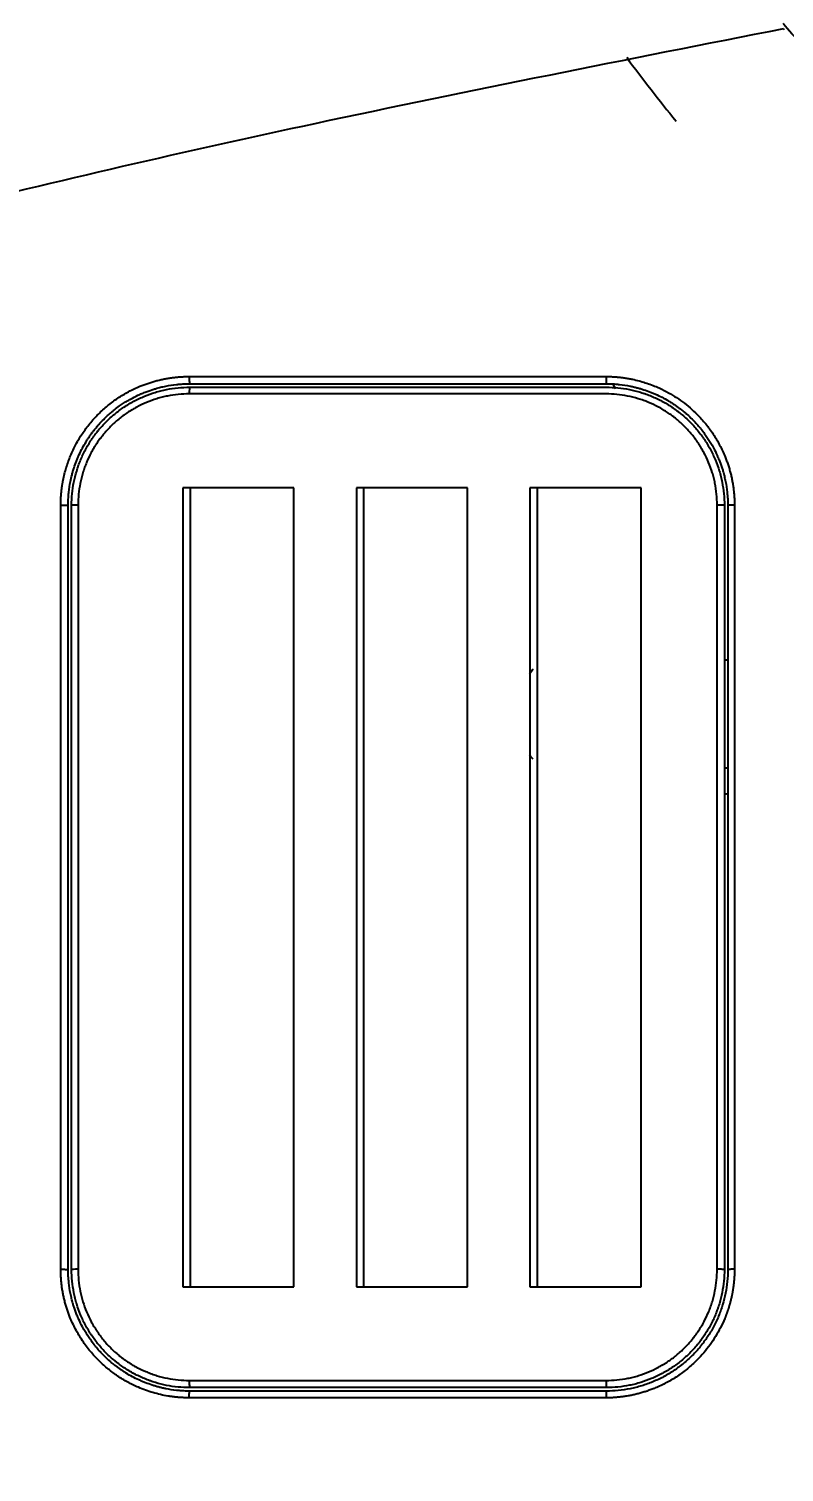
# Model space of a CAD drawing. Header units: millimetres. Extents: x 0 to 2520, y 0 to 1796.
# Drawn here: x 1445.07 to 1466.82, y 1189.22 to 1230.77 of the extents above; entities that cross this region are included whole.
import ezdxf

# ---------------------------------------------------------------- set-up
doc = ezdxf.new("R2010")
doc.units = ezdxf.units.MM
doc.header["$LTSCALE"] = 50
doc.styles.add('style1', font='gbeitc.shx')
doc.styles.add('유형1', font='gbeitc.shx', dxfattribs={"height": 8})
doc.dimstyles.new('ISO-25', dxfattribs={"dimtxt": 2.5, "dimasz": 3, "dimexe": 1.25, "dimexo": 0.5, "dimgap": 1, "dimtad": 3, "dimtoh": 1, "dimdsep": 46, "dimtxsty": '유형1', "dimcen": 2.5, "dimclrd": 5, "dimclre": 5, "dimclrt": 5, "dimadec": 0, "dimazin": 0, "dimtfac": 1, "dimtmove": 0, "dimatfit": 3, "dimfxl": 1, "dimarcsym": 0})

# ---------------------------------------------------------------- blocks, each defined once
blk = doc.blocks.new('*D5')
at = {"color": 2, "linetype": 'Continuous', "lineweight": -2}
for p, q in [((1360.455, 1232.143), (1360.455, 1306.611)), ((1513.998, 1267.063), (1513.998, 1306.611)), ((1372.455, 1304.111), (1501.998, 1304.111))]:
    blk.add_line(p, q, dxfattribs=at)
at = {"color": 2, "linetype": 'Continuous'}
for points in [[(1372.455, 1306.111), (1372.455, 1302.111), (1360.455, 1304.111)], [(1501.998, 1306.111), (1501.998, 1302.111), (1513.998, 1304.111)]]:
    blk.add_solid(points, dxfattribs=at)
at = {"layer": 'Defpoints', "color": 0, "linetype": 'Continuous'}
for p in [(1513.998, 1304.111), (1513.998, 1265.063), (1360.455, 1230.143)]:
    blk.add_point(p, dxfattribs=at)
at = {"color": 2, "linetype": 'Continuous', "insert": (1437.226, 1313.111), "char_height": 16, "attachment_point": 5, "style": 'style1'}
blk.add_mtext('153.54', dxfattribs=at)

msp = doc.modelspace()

# ---------------------------------------------------------------- linework, layer by layer
at = {"color": 7, "linetype": 'Continuous'}
for p, q in [((1461.885, 1220.539), (1461.963, 1220.404)), ((1465.197, 1212.59), (1465.097, 1212.589)), ((1465.097, 1209.488), (1465.197, 1209.488)), ((1465.097, 1209.488), (1465.197, 1209.488)), ((1465.097, 1209.488), (1465.197, 1209.487)), ((1465.097, 1209.488), (1465.197, 1209.487))]:
    msp.add_line(p, q, dxfattribs=at)
at = {"color": 7, "linetype": 'Continuous', "extrusion": (0, -1.00247e-05, -1)}
for centre, start, end in [((-1460.138, 1211.745, -0.011), 35.3402, 47.383), ((-1460.138, 1210.331, -0.011), 312.993, 324.6841), ((-1460.138, 1210.331, -0.011), 312.9929, 324.684), ((-1460.138, 1210.331, -0.011), 312.9887, 324.6789), ((-1460.138, 1210.331, -0.011), 312.9886, 324.6788)]:
    msp.add_arc(centre, 0.8, start, end, dxfattribs=at)
at = {"color": 7, "linetype": 'Continuous'}
for centre, major_axis, ratio, start_param, end_param in [((1449.698, 1220.25), (0, -0.2), 0.060311, 3.141593, 4.671657), ((1446.498, 1217.05), (-0.2, 0), 0.039637, 4.775827, 6.283185), ((1464.898, 1217.05), (-0.2, 0), 0.03956, 3.141593, 4.759244), ((1446.498, 1195.05), (-0.2, 0), 0.031659, 4.775774, 6.283185), ((1464.898, 1195.05), (-0.2, 0), 0.031597, 3.141593, 4.759163), ((1449.698, 1191.85), (0, -0.2), 0.060216, 4.681941, 6.283185), ((1461.698, 1191.85), (0, -0.2), 0.049383, 4.681961, 6.283185)]:
    msp.add_ellipse(centre, major_axis=major_axis, ratio=ratio, start_param=start_param, end_param=end_param, dxfattribs=at)
for points, knots in [([(1466.8, 1230.767), (1462.294, 1229.881), (1454.068, 1228.265), (1443.846, 1225.925), (1437.13, 1224.14), (1433.091, 1222.933), (1430.747, 1222.177), (1428.743, 1221.506), (1426.736, 1220.823), (1424.259, 1219.987), (1421.311, 1218.956), (1419.382, 1218.23), (1418.245, 1217.802)], [0, 0, 0, 0, 0.273497, 0.499216, 0.624766, 0.687631, 0.750566, 0.771572, 0.813661, 0.877015, 0.927511, 1, 1, 1, 1]), ([(1408.455, 1229.736), (1408.468, 1229.705), (1408.503, 1229.627), (1408.564, 1229.486), (1408.687, 1229.205), (1408.956, 1228.592), (1409.284, 1227.846), (1409.707, 1226.883), (1410.121, 1225.942), (1410.556, 1224.956), (1410.864, 1224.258), (1411.056, 1223.824), (1411.19, 1223.522), (1411.324, 1223.219), (1411.518, 1222.78), (1411.728, 1222.305), (1412.001, 1221.689), (1412.215, 1221.207), (1412.408, 1220.774), (1412.523, 1220.513), (1412.624, 1220.287), (1412.725, 1220.06), (1412.842, 1219.798), (1412.974, 1219.5), (1413.106, 1219.203), (1413.223, 1218.94), (1413.325, 1218.712), (1413.427, 1218.483), (1413.569, 1218.166), (1413.702, 1217.867), (1413.82, 1217.603), (1413.911, 1217.4), (1414.006, 1217.189), (1414.088, 1217.004), (1414.164, 1216.836), (1414.217, 1216.717), (1414.265, 1216.61), (1414.282, 1216.571), (1414.3, 1216.531), (1414.326, 1216.474), (1414.355, 1216.408), (1414.389, 1216.332), (1414.423, 1216.257), (1414.453, 1216.191), (1414.478, 1216.133), (1414.496, 1216.093), (1414.513, 1216.055), (1414.528, 1216.022), (1414.541, 1215.993), (1414.553, 1215.967), (1414.565, 1215.941), (1414.576, 1215.915), (1414.589, 1215.886), (1414.615, 1215.828), (1414.645, 1215.76), (1414.679, 1215.683), (1414.712, 1215.609), (1414.752, 1215.518), (1414.798, 1215.415), (1414.844, 1215.312), (1414.893, 1215.199), (1414.951, 1215.07), (1415.039, 1214.871), (1415.138, 1214.647), (1415.253, 1214.388), (1415.413, 1214.026), (1415.65, 1213.49), (1416.108, 1212.454), (1416.658, 1211.21), (1417.191, 1210.001), (1417.739, 1208.756), (1418.18, 1207.753), (1418.591, 1206.819), (1418.773, 1206.404), (1418.925, 1206.058), (1419.061, 1205.746), (1419.198, 1205.435), (1419.334, 1205.123), (1419.471, 1204.813), (1419.607, 1204.501), (1419.744, 1204.19), (1419.971, 1203.671), (1420.245, 1203.049), (1421.019, 1201.285), (1421.838, 1199.417), (1423.113, 1196.511), (1424.206, 1194.02), (1425.481, 1191.113), (1427.059, 1187.513), (1428.881, 1183.359), (1431.066, 1178.374), (1433.131, 1173.665), (1435.317, 1168.678), (1437.503, 1163.691), (1439.568, 1158.98), (1441.39, 1154.822), (1443.213, 1150.665), (1444.914, 1146.784), (1446.737, 1142.626), (1448.56, 1138.468), (1450.505, 1134.032), (1452.329, 1129.874), (1454.517, 1124.883), (1456.828, 1119.615), (1459.017, 1114.625), (1460.781, 1110.604), (1462.881, 1105.821), (1464.875, 1101.281), (1466.261, 1098.127), (1466.596, 1097.365), (1466.672, 1097.192), (1466.688, 1097.157)], [0, 0, 0, 0, 0.000781, 0.001953, 0.003515, 0.007812, 0.017187, 0.021875, 0.03125, 0.039843, 0.045312, 0.047656, 0.05, 0.052343, 0.054687, 0.060156, 0.063281, 0.06875, 0.071093, 0.073047, 0.074609, 0.076172, 0.078125, 0.080468, 0.082812, 0.084765, 0.086328, 0.08789, 0.089843, 0.093359, 0.094531, 0.095703, 0.097851, 0.099218, 0.099804, 0.101562, 0.101855, 0.102148, 0.102441, 0.102734, 0.103418, 0.103906, 0.104394, 0.105078, 0.105371, 0.105664, 0.105957, 0.106201, 0.106396, 0.106592, 0.106787, 0.106982, 0.107177, 0.107422, 0.108301, 0.108691, 0.109179, 0.109961, 0.110742, 0.111523, 0.112304, 0.113281, 0.114453, 0.116797, 0.118359, 0.120312, 0.125, 0.130469, 0.14375, 0.153125, 0.157812, 0.171875, 0.175781, 0.178906, 0.18125, 0.183594, 0.185937, 0.188281, 0.190625, 0.192969, 0.195312, 0.197656, 0.204687, 0.209375, 0.2375, 0.246875, 0.275, 0.29375, 0.3125, 0.35625, 0.3875, 0.425, 0.4625, 0.5, 0.5375, 0.56875, 0.59375, 0.63125, 0.65625, 0.6875, 0.725, 0.75625, 0.78125, 0.8375, 0.875, 0.89375, 0.928125, 0.982812, 0.996094, 0.999219, 1, 1, 1, 1]), ([(1467.737, 1097.602), (1467.722, 1097.636), (1467.646, 1097.809), (1467.311, 1098.572), (1465.928, 1101.725), (1463.937, 1106.264), (1461.841, 1111.046), (1460.079, 1115.065), (1457.893, 1120.055), (1455.585, 1125.322), (1453.399, 1130.31), (1451.577, 1134.468), (1449.633, 1138.901), (1447.811, 1143.058), (1445.989, 1147.214), (1444.289, 1151.093), (1442.467, 1155.249), (1440.646, 1159.404), (1438.582, 1164.113), (1436.397, 1169.098), (1434.212, 1174.082), (1432.149, 1178.789), (1429.964, 1183.772), (1428.144, 1187.924), (1426.567, 1191.522), (1425.294, 1194.428), (1424.202, 1196.918), (1422.929, 1199.823), (1422.11, 1201.69), (1421.337, 1203.453), (1421.064, 1204.076), (1420.837, 1204.594), (1420.701, 1204.905), (1420.564, 1205.217), (1420.428, 1205.528), (1420.291, 1205.839), (1420.155, 1206.15), (1420.019, 1206.461), (1419.867, 1206.807), (1419.685, 1207.222), (1419.276, 1208.155), (1418.837, 1209.157), (1418.292, 1210.401), (1417.761, 1211.611), (1417.216, 1212.854), (1416.762, 1213.891), (1416.527, 1214.426), (1416.368, 1214.789), (1416.255, 1215.048), (1416.156, 1215.272), (1416.069, 1215.471), (1416.013, 1215.6), (1415.963, 1215.712), (1415.918, 1215.816), (1415.873, 1215.92), (1415.833, 1216.01), (1415.801, 1216.084), (1415.767, 1216.161), (1415.737, 1216.228), (1415.712, 1216.286), (1415.7, 1216.315), (1415.688, 1216.34), (1415.677, 1216.366), (1415.665, 1216.392), (1415.653, 1216.42), (1415.639, 1216.453), (1415.623, 1216.489), (1415.606, 1216.528), (1415.581, 1216.584), (1415.553, 1216.649), (1415.521, 1216.722), (1415.489, 1216.795), (1415.46, 1216.86), (1415.436, 1216.916), (1415.419, 1216.955), (1415.402, 1216.994), (1415.357, 1217.097), (1415.306, 1217.213), (1415.234, 1217.377), (1415.155, 1217.558), (1415.064, 1217.764), (1414.977, 1217.962), (1414.864, 1218.22), (1414.736, 1218.512), (1414.601, 1218.82), (1414.503, 1219.043), (1414.406, 1219.266), (1414.293, 1219.523), (1414.166, 1219.814), (1414.038, 1220.105), (1413.926, 1220.361), (1413.829, 1220.582), (1413.732, 1220.803), (1413.621, 1221.057), (1413.436, 1221.48), (1413.229, 1221.95), (1412.966, 1222.55), (1412.763, 1223.014), (1412.575, 1223.442), (1412.446, 1223.738), (1412.317, 1224.032), (1412.131, 1224.456), (1411.832, 1225.137), (1411.411, 1226.099), (1411.008, 1227.016), (1410.597, 1227.956), (1410.278, 1228.683), (1410.016, 1229.281), (1409.896, 1229.555), (1409.836, 1229.692), (1409.802, 1229.768), (1409.789, 1229.799)], [0, 0, 0, 0, 0.000781, 0.003906, 0.017187, 0.071875, 0.10625, 0.125, 0.1625, 0.21875, 0.24375, 0.275, 0.3125, 0.34375, 0.36875, 0.40625, 0.43125, 0.4625, 0.5, 0.5375, 0.575, 0.6125, 0.64375, 0.6875, 0.70625, 0.725, 0.753125, 0.7625, 0.790625, 0.795312, 0.802344, 0.804687, 0.807031, 0.809375, 0.811719, 0.814062, 0.816406, 0.81875, 0.821094, 0.824219, 0.828125, 0.842187, 0.846875, 0.85625, 0.869531, 0.875, 0.879687, 0.881641, 0.883203, 0.885547, 0.886719, 0.887695, 0.888477, 0.889258, 0.890039, 0.89082, 0.891309, 0.891699, 0.892578, 0.892822, 0.893018, 0.893213, 0.893408, 0.893604, 0.893799, 0.894043, 0.894336, 0.894629, 0.894922, 0.895605, 0.896094, 0.896582, 0.897266, 0.897559, 0.897852, 0.898145, 0.898437, 0.900195, 0.900781, 0.902148, 0.904297, 0.905469, 0.906641, 0.910156, 0.912109, 0.913672, 0.915234, 0.917187, 0.919531, 0.921875, 0.923828, 0.925391, 0.926953, 0.928906, 0.93125, 0.936719, 0.939844, 0.945312, 0.947656, 0.95, 0.952344, 0.954687, 0.960156, 0.96875, 0.978125, 0.982812, 0.992187, 0.996484, 0.998047, 0.999219, 1, 1, 1, 1]), ([(1445.985, 1217.058), (1445.985, 1217.068), (1445.985, 1217.089), (1445.985, 1217.121), (1445.986, 1217.152), (1445.987, 1217.184), (1445.988, 1217.215), (1445.989, 1217.247), (1445.991, 1217.278), (1445.993, 1217.309), (1445.995, 1217.341), (1445.998, 1217.372), (1446.001, 1217.403), (1446.004, 1217.435), (1446.007, 1217.466), (1446.011, 1217.497), (1446.015, 1217.529), (1446.019, 1217.56), (1446.023, 1217.591), (1446.028, 1217.623), (1446.033, 1217.654), (1446.038, 1217.685), (1446.044, 1217.716), (1446.05, 1217.748), (1446.065, 1217.828), (1446.094, 1217.957), (1446.142, 1218.132), (1446.2, 1218.305), (1446.287, 1218.531), (1446.416, 1218.806), (1446.603, 1219.117), (1446.819, 1219.409), (1447.064, 1219.678), (1447.334, 1219.923), (1447.625, 1220.14), (1447.936, 1220.326), (1448.174, 1220.438), (1448.324, 1220.499), (1448.381, 1220.521), (1448.438, 1220.542), (1448.496, 1220.562), (1448.553, 1220.581), (1448.611, 1220.6), (1448.669, 1220.617), (1448.727, 1220.633), (1448.786, 1220.648), (1448.844, 1220.662), (1448.903, 1220.676), (1448.962, 1220.688), (1449.021, 1220.699), (1449.081, 1220.709), (1449.14, 1220.719), (1449.2, 1220.727), (1449.26, 1220.734), (1449.32, 1220.741), (1449.381, 1220.746), (1449.441, 1220.751), (1449.502, 1220.754), (1449.563, 1220.756), (1449.624, 1220.758), (1449.665, 1220.758), (1449.685, 1220.758)], [0, 0, 0, 0, 0.005413, 0.010825, 0.016235, 0.021645, 0.027055, 0.032465, 0.037875, 0.043286, 0.048698, 0.054112, 0.059529, 0.064947, 0.070369, 0.075794, 0.081223, 0.086656, 0.092093, 0.097536, 0.102983, 0.108437, 0.113896, 0.119362, 0.124835, 0.156124, 0.187365, 0.218634, 0.250008, 0.312719, 0.374835, 0.43697, 0.499735, 0.562435, 0.624534, 0.686641, 0.749363, 0.75992, 0.770447, 0.780945, 0.791419, 0.801871, 0.812303, 0.822719, 0.833121, 0.843512, 0.853895, 0.864273, 0.874648, 0.885024, 0.895403, 0.905788, 0.916183, 0.926589, 0.93701, 0.947448, 0.957907, 0.968389, 0.978896, 0.989432, 1, 1, 1, 1]), ([(1461.688, 1220.758), (1461.698, 1220.758), (1461.718, 1220.758), (1461.747, 1220.758), (1461.777, 1220.757), (1461.807, 1220.756), (1461.837, 1220.755), (1461.867, 1220.754), (1461.897, 1220.752), (1461.926, 1220.751), (1461.956, 1220.749), (1461.986, 1220.746), (1462.015, 1220.744), (1462.045, 1220.741), (1462.074, 1220.738), (1462.104, 1220.735), (1462.133, 1220.732), (1462.163, 1220.728), (1462.192, 1220.724), (1462.221, 1220.72), (1462.251, 1220.715), (1462.28, 1220.711), (1462.309, 1220.706), (1462.339, 1220.701), (1462.368, 1220.695), (1462.397, 1220.69), (1462.426, 1220.684), (1462.507, 1220.667), (1462.639, 1220.636), (1462.82, 1220.583), (1462.998, 1220.52), (1463.201, 1220.438), (1463.425, 1220.33), (1463.665, 1220.19), (1463.894, 1220.034), (1464.111, 1219.859), (1464.337, 1219.648), (1464.563, 1219.397), (1464.781, 1219.102), (1464.967, 1218.786), (1465.079, 1218.545), (1465.14, 1218.392), (1465.162, 1218.333), (1465.183, 1218.275), (1465.203, 1218.216), (1465.222, 1218.157), (1465.24, 1218.097), (1465.257, 1218.038), (1465.273, 1217.978), (1465.288, 1217.918), (1465.302, 1217.858), (1465.314, 1217.798), (1465.326, 1217.737), (1465.337, 1217.676), (1465.347, 1217.616), (1465.356, 1217.554), (1465.363, 1217.493), (1465.37, 1217.431), (1465.376, 1217.37), (1465.38, 1217.308), (1465.384, 1217.246), (1465.386, 1217.183), (1465.388, 1217.121), (1465.388, 1217.079), (1465.388, 1217.058)], [0, 0, 0, 0, 0.005152, 0.010299, 0.01544, 0.020576, 0.025708, 0.030835, 0.035958, 0.041078, 0.046194, 0.051308, 0.056418, 0.061526, 0.066633, 0.071737, 0.076841, 0.081943, 0.087044, 0.092146, 0.097247, 0.102348, 0.107451, 0.112554, 0.117658, 0.122765, 0.127873, 0.132983, 0.165555, 0.197984, 0.230354, 0.262751, 0.31087, 0.358594, 0.406197, 0.453952, 0.502131, 0.565599, 0.628407, 0.691181, 0.754549, 0.765336, 0.776091, 0.786818, 0.797519, 0.808197, 0.818856, 0.829498, 0.840127, 0.850745, 0.861356, 0.871962, 0.882567, 0.893174, 0.903785, 0.914404, 0.925034, 0.935678, 0.946339, 0.957019, 0.967723, 0.978452, 0.98921, 1, 1, 1, 1]), ([(1461.688, 1220.758), (1461.688, 1220.758), (1461.688, 1220.756), (1461.688, 1220.754), (1461.688, 1220.751), (1461.688, 1220.75)], [0, 0, 0, 0, 0.111231, 0.556113, 1, 1, 1, 1]), ([(1461.688, 1220.75), (1461.688, 1220.748), (1461.688, 1220.738), (1461.688, 1220.721), (1461.688, 1220.697), (1461.688, 1220.673), (1461.689, 1220.651), (1461.69, 1220.631), (1461.69, 1220.611), (1461.691, 1220.594), (1461.692, 1220.58), (1461.693, 1220.568), (1461.694, 1220.559), (1461.696, 1220.552), (1461.697, 1220.55), (1461.697, 1220.55), (1461.698, 1220.55), (1461.698, 1220.55)], [0, 0, 0, 0, 0.022536, 0.099704, 0.176873, 0.266902, 0.331209, 0.408377, 0.485545, 0.562714, 0.639882, 0.704189, 0.794218, 0.871387, 0.983924, 0.996785, 1, 1, 1, 1]), ([(1446.198, 1217.05), (1446.198, 1217.059), (1446.198, 1217.082), (1446.199, 1217.174), (1446.205, 1217.291), (1446.224, 1217.496), (1446.255, 1217.699), (1446.301, 1217.899), (1446.337, 1218.032), (1446.378, 1218.163), (1446.425, 1218.294), (1446.477, 1218.422), (1446.533, 1218.547), (1446.609, 1218.7), (1446.694, 1218.849), (1446.767, 1218.965), (1446.824, 1219.05), (1446.881, 1219.129), (1446.934, 1219.198), (1446.98, 1219.257), (1447.028, 1219.314), (1447.107, 1219.406), (1447.245, 1219.551), (1447.396, 1219.69), (1447.551, 1219.816), (1447.647, 1219.888), (1447.737, 1219.95), (1447.794, 1219.988), (1447.853, 1220.025), (1447.912, 1220.061), (1447.977, 1220.098), (1448.092, 1220.162), (1448.23, 1220.23), (1448.419, 1220.31), (1448.569, 1220.365), (1448.705, 1220.407), (1448.788, 1220.43), (1448.861, 1220.449), (1448.934, 1220.466), (1449.086, 1220.498), (1449.25, 1220.524), (1449.439, 1220.541), (1449.542, 1220.547), (1449.625, 1220.549), (1449.666, 1220.55), (1449.689, 1220.55), (1449.698, 1220.55)], [0, 0, 0, 0, 0.004687, 0.0125, 0.05, 0.06875, 0.125, 0.1625, 0.18125, 0.2, 0.2375, 0.25625, 0.275, 0.3125, 0.35, 0.36875, 0.3875, 0.40625, 0.421875, 0.434375, 0.446875, 0.4625, 0.5, 0.55625, 0.575, 0.609375, 0.621875, 0.634375, 0.646875, 0.659375, 0.671875, 0.6875, 0.73125, 0.75625, 0.8, 0.81875, 0.834375, 0.846875, 0.859375, 0.875, 0.93125, 0.95, 0.978125, 0.9875, 0.995312, 1, 1, 1, 1]), ([(1446.298, 1217.05), (1446.298, 1217.162), (1446.303, 1217.274), (1446.325, 1217.494), (1446.357, 1217.713), (1446.411, 1217.929), (1446.452, 1218.062), (1446.46, 1218.089), (1446.478, 1218.142), (1446.487, 1218.169), (1446.515, 1218.248), (1446.535, 1218.3), (1446.599, 1218.454), (1446.694, 1218.655), (1446.808, 1218.845), (1446.9, 1218.984), (1446.948, 1219.052), (1446.999, 1219.119), (1447.034, 1219.163), (1447.051, 1219.185), (1447.14, 1219.293), (1447.289, 1219.458), (1447.535, 1219.681), (1447.714, 1219.814), (1447.853, 1219.907), (1447.901, 1219.937), (1447.997, 1219.995), (1448.045, 1220.022), (1448.192, 1220.101), (1448.392, 1220.195), (1448.601, 1220.27), (1448.76, 1220.319), (1448.814, 1220.334), (1448.922, 1220.361), (1448.977, 1220.373), (1449.142, 1220.406), (1449.362, 1220.439), (1449.585, 1220.45), (1449.698, 1220.45)], [0, 0, 0, 0, 0.0625, 0.0625, 0.125, 0.1875, 0.1875, 0.203125, 0.203125, 0.21875, 0.21875, 0.25, 0.25, 0.3125, 0.375, 0.375, 0.40625, 0.421875, 0.421875, 0.4375, 0.4375, 0.5, 0.5625, 0.625, 0.625, 0.65625, 0.65625, 0.6875, 0.6875, 0.75, 0.8125, 0.8125, 0.84375, 0.84375, 0.875, 0.875, 0.9375, 1, 1, 1, 1]), ([(1461.698, 1220.55), (1461.706, 1220.55), (1461.729, 1220.55), (1461.822, 1220.549), (1461.939, 1220.543), (1462.144, 1220.524), (1462.313, 1220.498), (1462.48, 1220.462), (1462.58, 1220.438), (1462.679, 1220.41), (1462.811, 1220.37), (1462.941, 1220.323), (1463.069, 1220.271), (1463.194, 1220.215), (1463.347, 1220.139), (1463.496, 1220.054), (1463.611, 1219.981), (1463.697, 1219.924), (1463.776, 1219.867), (1463.845, 1219.814), (1463.903, 1219.768), (1463.961, 1219.72), (1464.052, 1219.641), (1464.198, 1219.504), (1464.336, 1219.353), (1464.462, 1219.198), (1464.534, 1219.102), (1464.596, 1219.012), (1464.634, 1218.955), (1464.671, 1218.896), (1464.707, 1218.837), (1464.745, 1218.773), (1464.808, 1218.657), (1464.876, 1218.519), (1464.957, 1218.33), (1465.012, 1218.18), (1465.054, 1218.044), (1465.077, 1217.961), (1465.096, 1217.888), (1465.113, 1217.815), (1465.146, 1217.663), (1465.175, 1217.47), (1465.191, 1217.281), (1465.195, 1217.177), (1465.197, 1217.122), (1465.197, 1217.082), (1465.198, 1217.059), (1465.198, 1217.05)], [0, 0, 0, 0, 0.004687, 0.0125, 0.05, 0.06875, 0.125, 0.14375, 0.1625, 0.18125, 0.2, 0.2375, 0.25625, 0.275, 0.3125, 0.35, 0.36875, 0.3875, 0.40625, 0.421875, 0.434375, 0.446875, 0.4625, 0.5, 0.55625, 0.575, 0.609375, 0.621875, 0.634375, 0.646875, 0.659375, 0.671875, 0.6875, 0.73125, 0.75625, 0.8, 0.81875, 0.834375, 0.846875, 0.859375, 0.875, 0.93125, 0.965625, 0.978125, 0.9875, 0.995312, 1, 1, 1, 1]), ([(1461.698, 1220.45), (1461.81, 1220.45), (1461.921, 1220.445), (1462.142, 1220.423), (1462.361, 1220.39), (1462.576, 1220.336), (1462.71, 1220.296), (1462.736, 1220.288), (1462.789, 1220.27), (1462.816, 1220.261), (1462.895, 1220.233), (1462.947, 1220.213), (1463.102, 1220.149), (1463.302, 1220.054), (1463.492, 1219.94), (1463.63, 1219.848), (1463.699, 1219.8), (1463.765, 1219.749), (1463.81, 1219.715), (1463.832, 1219.697), (1463.94, 1219.608), (1464.105, 1219.459), (1464.328, 1219.213), (1464.46, 1219.035), (1464.538, 1218.919), (1464.553, 1218.896), (1464.583, 1218.848), (1464.598, 1218.824), (1464.641, 1218.752), (1464.669, 1218.704), (1464.747, 1218.557), (1464.842, 1218.357), (1464.917, 1218.148), (1464.966, 1217.989), (1464.981, 1217.935), (1465.008, 1217.826), (1465.021, 1217.772), (1465.054, 1217.607), (1465.086, 1217.386), (1465.098, 1217.162), (1465.098, 1217.05)], [0, 0, 0, 0, 0.0625, 0.0625, 0.125, 0.1875, 0.1875, 0.203125, 0.203125, 0.21875, 0.21875, 0.25, 0.25, 0.3125, 0.375, 0.375, 0.40625, 0.421875, 0.421875, 0.4375, 0.4375, 0.5, 0.5625, 0.625, 0.625, 0.640625, 0.640625, 0.65625, 0.65625, 0.6875, 0.6875, 0.75, 0.8125, 0.8125, 0.84375, 0.84375, 0.875, 0.875, 0.9375, 1, 1, 1, 1]), ([(1449.685, 1220.258), (1449.58, 1220.258), (1449.37, 1220.248), (1449.162, 1220.217), (1449.008, 1220.186), (1448.956, 1220.174), (1448.854, 1220.149), (1448.803, 1220.135), (1448.653, 1220.089), (1448.457, 1220.019), (1448.269, 1219.929), (1448.13, 1219.855), (1448.084, 1219.83), (1447.994, 1219.775), (1447.949, 1219.747), (1447.818, 1219.659), (1447.65, 1219.535), (1447.419, 1219.325), (1447.278, 1219.169), (1447.194, 1219.067), (1447.178, 1219.047), (1447.145, 1219.005), (1447.098, 1218.942), (1447.052, 1218.878), (1446.965, 1218.747), (1446.858, 1218.569), (1446.769, 1218.38), (1446.709, 1218.234), (1446.69, 1218.185), (1446.663, 1218.111), (1446.654, 1218.086), (1446.638, 1218.036), (1446.598, 1217.91), (1446.541, 1217.682), (1446.511, 1217.476), (1446.49, 1217.268), (1446.485, 1217.164), (1446.485, 1217.058)], [0, 0, 0, 0, 0.0625, 0.125, 0.125, 0.15625, 0.15625, 0.1875, 0.1875, 0.25, 0.3125, 0.3125, 0.34375, 0.34375, 0.375, 0.375, 0.4375, 0.5, 0.5625, 0.5625, 0.578125, 0.578125, 0.59375, 0.625, 0.625, 0.6875, 0.75, 0.75, 0.78125, 0.78125, 0.796875, 0.796875, 0.8125, 0.875, 0.9375, 0.9375, 1, 1, 1, 1]), ([(1464.888, 1217.058), (1464.888, 1217.164), (1464.878, 1217.374), (1464.847, 1217.582), (1464.816, 1217.737), (1464.804, 1217.789), (1464.778, 1217.891), (1464.764, 1217.941), (1464.718, 1218.092), (1464.648, 1218.288), (1464.559, 1218.476), (1464.484, 1218.615), (1464.459, 1218.66), (1464.418, 1218.728), (1464.404, 1218.751), (1464.376, 1218.795), (1464.304, 1218.905), (1464.163, 1219.094), (1463.953, 1219.325), (1463.798, 1219.466), (1463.696, 1219.55), (1463.676, 1219.566), (1463.634, 1219.598), (1463.571, 1219.646), (1463.507, 1219.691), (1463.377, 1219.778), (1463.198, 1219.885), (1463.009, 1219.975), (1462.864, 1220.035), (1462.815, 1220.054), (1462.74, 1220.08), (1462.715, 1220.089), (1462.665, 1220.105), (1462.54, 1220.145), (1462.312, 1220.202), (1462.106, 1220.232), (1461.898, 1220.253), (1461.793, 1220.258), (1461.688, 1220.258)], [0, 0, 0, 0, 0.0625, 0.125, 0.125, 0.15625, 0.15625, 0.1875, 0.1875, 0.25, 0.3125, 0.3125, 0.34375, 0.34375, 0.359375, 0.359375, 0.375, 0.4375, 0.5, 0.5625, 0.5625, 0.578125, 0.578125, 0.59375, 0.625, 0.625, 0.6875, 0.75, 0.75, 0.78125, 0.78125, 0.796875, 0.796875, 0.8125, 0.875, 0.9375, 0.9375, 1, 1, 1, 1]), ([(1418.245, 1217.802), (1418.335, 1217.597), (1418.516, 1217.185), (1418.787, 1216.568), (1419.058, 1215.95), (1419.329, 1215.332), (1419.601, 1214.713), (1419.872, 1214.093), (1420.144, 1213.473), (1420.417, 1212.852), (1420.689, 1212.231), (1420.962, 1211.609), (1421.236, 1210.986), (1421.509, 1210.363), (1421.783, 1209.739), (1422.057, 1209.115), (1422.331, 1208.49), (1422.605, 1207.864), (1422.88, 1207.238), (1423.155, 1206.611), (1423.43, 1205.983), (1423.706, 1205.355), (1423.981, 1204.727), (1424.258, 1204.098), (1424.534, 1203.468), (1424.81, 1202.837), (1425.087, 1202.206), (1425.364, 1201.575), (1425.642, 1200.942), (1425.919, 1200.31), (1426.197, 1199.676), (1426.475, 1199.042), (1426.754, 1198.408), (1427.032, 1197.772), (1427.311, 1197.137), (1427.59, 1196.5), (1427.87, 1195.863), (1428.15, 1195.226), (1428.43, 1194.587), (1428.71, 1193.949), (1428.99, 1193.309), (1429.271, 1192.669), (1429.552, 1192.029), (1429.833, 1191.388), (1430.115, 1190.746), (1430.397, 1190.104), (1430.679, 1189.461), (1430.961, 1188.817), (1431.244, 1188.173), (1431.526, 1187.528), (1431.81, 1186.883), (1432.093, 1186.237), (1432.377, 1185.59), (1432.66, 1184.943), (1432.945, 1184.296), (1433.229, 1183.647), (1433.514, 1182.998), (1433.799, 1182.349), (1434.084, 1181.699), (1434.369, 1181.048), (1434.655, 1180.397), (1434.941, 1179.745), (1435.227, 1179.092), (1435.514, 1178.439), (1435.801, 1177.786), (1436.088, 1177.131), (1436.375, 1176.476), (1436.662, 1175.821), (1436.95, 1175.165), (1437.238, 1174.508), (1437.527, 1173.851), (1437.815, 1173.193), (1438.104, 1172.535), (1438.393, 1171.875), (1438.683, 1171.216), (1438.972, 1170.555), (1439.333, 1169.733), (1439.766, 1168.747), (1440.271, 1167.596), (1440.778, 1166.44), (1441.287, 1165.279), (1441.798, 1164.114), (1442.312, 1162.943), (1442.827, 1161.768), (1443.345, 1160.588), (1443.864, 1159.403), (1444.386, 1158.214), (1444.91, 1157.019), (1445.436, 1155.82), (1445.965, 1154.616), (1446.495, 1153.407), (1447.027, 1152.193), (1447.562, 1150.975), (1448.098, 1149.752), (1448.637, 1148.524), (1449.178, 1147.291), (1449.721, 1146.053), (1450.266, 1144.81), (1450.813, 1143.563), (1451.362, 1142.311), (1451.913, 1141.054), (1452.466, 1139.792), (1453.022, 1138.526), (1453.579, 1137.255), (1454.139, 1135.978), (1454.701, 1134.698), (1455.265, 1133.412), (1455.831, 1132.121), (1456.399, 1130.826), (1456.969, 1129.526), (1457.541, 1128.221), (1458.115, 1126.912), (1458.692, 1125.597), (1459.27, 1124.278), (1459.851, 1122.954), (1460.433, 1121.626), (1460.822, 1120.738), (1461.017, 1120.294)], [0, 0, 0, 0, 0.006333, 0.012673, 0.019018, 0.025369, 0.031727, 0.03809, 0.04446, 0.050835, 0.057217, 0.063604, 0.069998, 0.076397, 0.082803, 0.089214, 0.095632, 0.102055, 0.108485, 0.11492, 0.121362, 0.127809, 0.134263, 0.140722, 0.147188, 0.153659, 0.160137, 0.16662, 0.17311, 0.179605, 0.186106, 0.192614, 0.199127, 0.205646, 0.212172, 0.218703, 0.22524, 0.231783, 0.238333, 0.244888, 0.251449, 0.258016, 0.264589, 0.271168, 0.277753, 0.284344, 0.290941, 0.297544, 0.304153, 0.310767, 0.317388, 0.324015, 0.330648, 0.337287, 0.343932, 0.350582, 0.357239, 0.363902, 0.370571, 0.377246, 0.383927, 0.390613, 0.397306, 0.404005, 0.41071, 0.417421, 0.424138, 0.430861, 0.43759, 0.444325, 0.451066, 0.457813, 0.464566, 0.471325, 0.47809, 0.484862, 0.491639, 0.503393, 0.515197, 0.52705, 0.538951, 0.550902, 0.562902, 0.574951, 0.587049, 0.599195, 0.611391, 0.623636, 0.63593, 0.648273, 0.660665, 0.673105, 0.685595, 0.698133, 0.710721, 0.723357, 0.736043, 0.748777, 0.76156, 0.774392, 0.787273, 0.800202, 0.813181, 0.826208, 0.839285, 0.85241, 0.865584, 0.878806, 0.892078, 0.905398, 0.918767, 0.932185, 0.945651, 0.959166, 0.972729, 0.98634, 1, 1, 1, 1]), ([(1449.498, 1217.55), (1449.498, 1217.038), (1449.498, 1209.504), (1449.498, 1201.837), (1449.498, 1194.681), (1449.498, 1194.55)], [0, 0, 0, 0, 0.066794, 0.982862, 1, 1, 1, 1]), ([(1454.498, 1217.55), (1454.498, 1217.033), (1454.498, 1209.494), (1454.498, 1201.826), (1454.498, 1194.676), (1454.498, 1194.55)], [0, 0, 0, 0, 0.067423, 0.983583, 1, 1, 1, 1]), ([(1459.498, 1217.55), (1459.498, 1217.029), (1459.498, 1209.484), (1459.498, 1201.817), (1459.498, 1194.671), (1459.498, 1194.55)], [0, 0, 0, 0, 0.068027, 0.984274, 1, 1, 1, 1]), ([(1445.985, 1195.056), (1445.985, 1202.047), (1445.985, 1209.381), (1445.985, 1216.714), (1445.985, 1217.058)], [0, 0, 0, 0, 0.953024, 1, 1, 1, 1]), ([(1445.985, 1217.058), (1445.985, 1217.058), (1445.987, 1217.058), (1445.991, 1217.058), (1445.995, 1217.058), (1445.998, 1217.058)], [0, 0, 0, 0, 0.071502, 0.36076, 1, 1, 1, 1]), ([(1445.998, 1217.058), (1445.998, 1217.058), (1446.006, 1217.058), (1446.022, 1217.058), (1446.047, 1217.058), (1446.071, 1217.057), (1446.094, 1217.057), (1446.115, 1217.057), (1446.135, 1217.056), (1446.153, 1217.055), (1446.167, 1217.054), (1446.177, 1217.054), (1446.185, 1217.053), (1446.192, 1217.052), (1446.196, 1217.051), (1446.197, 1217.051), (1446.198, 1217.05), (1446.198, 1217.05), (1446.198, 1217.05)], [0, 0, 0, 0, 0.007056, 0.085446, 0.163837, 0.255292, 0.320617, 0.399008, 0.477398, 0.555788, 0.634179, 0.699504, 0.751764, 0.830154, 0.902012, 0.983669, 0.996734, 1, 1, 1, 1]), ([(1465.388, 1217.058), (1465.388, 1216.695), (1465.388, 1209.363), (1465.388, 1202.028), (1465.388, 1195.056)], [0, 0, 0, 0, 0.049455, 1, 1, 1, 1]), ([(1449.685, 1191.356), (1449.675, 1191.356), (1449.653, 1191.356), (1449.621, 1191.357), (1449.589, 1191.357), (1449.557, 1191.358), (1449.525, 1191.36), (1449.493, 1191.361), (1449.461, 1191.363), (1449.429, 1191.365), (1449.397, 1191.367), (1449.365, 1191.37), (1449.333, 1191.373), (1449.301, 1191.376), (1449.269, 1191.379), (1449.237, 1191.383), (1449.205, 1191.387), (1449.173, 1191.392), (1449.142, 1191.396), (1449.11, 1191.401), (1449.015, 1191.416), (1448.858, 1191.447), (1448.641, 1191.504), (1448.428, 1191.574), (1448.183, 1191.671), (1447.912, 1191.802), (1447.621, 1191.978), (1447.348, 1192.181), (1447.131, 1192.375), (1446.963, 1192.548), (1446.837, 1192.692), (1446.719, 1192.842), (1446.608, 1192.999), (1446.505, 1193.161), (1446.411, 1193.329), (1446.326, 1193.5), (1446.267, 1193.637), (1446.229, 1193.735), (1446.207, 1193.792), (1446.186, 1193.851), (1446.167, 1193.909), (1446.148, 1193.968), (1446.13, 1194.026), (1446.114, 1194.085), (1446.098, 1194.144), (1446.083, 1194.204), (1446.07, 1194.263), (1446.057, 1194.323), (1446.046, 1194.383), (1446.035, 1194.443), (1446.025, 1194.504), (1446.017, 1194.564), (1446.009, 1194.625), (1446.003, 1194.686), (1445.997, 1194.747), (1445.993, 1194.809), (1445.989, 1194.87), (1445.987, 1194.932), (1445.985, 1194.994), (1445.985, 1195.036), (1445.985, 1195.056)], [0, 0, 0, 0, 0.005543, 0.011082, 0.016617, 0.022148, 0.027676, 0.033202, 0.038725, 0.044246, 0.049766, 0.055285, 0.060803, 0.06632, 0.071838, 0.077357, 0.082876, 0.088397, 0.09392, 0.099445, 0.104973, 0.143619, 0.182131, 0.220653, 0.259325, 0.318005, 0.376224, 0.434478, 0.493262, 0.526212, 0.5591, 0.592015, 0.625043, 0.658144, 0.691109, 0.724028, 0.756987, 0.767652, 0.778288, 0.788897, 0.799482, 0.810047, 0.820593, 0.831125, 0.841644, 0.852154, 0.862658, 0.873159, 0.883659, 0.894163, 0.904672, 0.91519, 0.925719, 0.936264, 0.946825, 0.957408, 0.968013, 0.978645, 0.989307, 1, 1, 1, 1]), ([(1449.698, 1191.55), (1449.689, 1191.55), (1449.666, 1191.55), (1449.574, 1191.551), (1449.456, 1191.557), (1449.251, 1191.576), (1449.083, 1191.602), (1448.915, 1191.638), (1448.816, 1191.662), (1448.716, 1191.69), (1448.585, 1191.731), (1448.454, 1191.777), (1448.327, 1191.829), (1448.201, 1191.885), (1448.048, 1191.961), (1447.9, 1192.046), (1447.784, 1192.119), (1447.699, 1192.176), (1447.62, 1192.233), (1447.551, 1192.285), (1447.492, 1192.332), (1447.435, 1192.38), (1447.344, 1192.458), (1447.198, 1192.596), (1447.059, 1192.747), (1446.933, 1192.901), (1446.862, 1192.997), (1446.8, 1193.087), (1446.761, 1193.145), (1446.724, 1193.203), (1446.688, 1193.262), (1446.651, 1193.327), (1446.587, 1193.442), (1446.519, 1193.581), (1446.438, 1193.769), (1446.384, 1193.919), (1446.341, 1194.056), (1446.318, 1194.139), (1446.299, 1194.211), (1446.282, 1194.284), (1446.25, 1194.437), (1446.22, 1194.63), (1446.204, 1194.819), (1446.2, 1194.923), (1446.198, 1194.978), (1446.198, 1195.018), (1446.198, 1195.041), (1446.198, 1195.05)], [0, 0, 0, 0, 0.004687, 0.0125, 0.05, 0.06875, 0.125, 0.14375, 0.1625, 0.18125, 0.2, 0.2375, 0.25625, 0.275, 0.3125, 0.35, 0.36875, 0.3875, 0.40625, 0.421875, 0.434375, 0.446875, 0.4625, 0.5, 0.55625, 0.575, 0.609375, 0.621875, 0.634375, 0.646875, 0.659375, 0.671875, 0.6875, 0.73125, 0.75625, 0.8, 0.81875, 0.834375, 0.846875, 0.859375, 0.875, 0.93125, 0.965625, 0.978125, 0.9875, 0.995312, 1, 1, 1, 1]), ([(1449.698, 1191.65), (1449.585, 1191.65), (1449.474, 1191.656), (1449.253, 1191.677), (1449.034, 1191.71), (1448.819, 1191.764), (1448.686, 1191.804), (1448.659, 1191.812), (1448.606, 1191.83), (1448.579, 1191.839), (1448.5, 1191.867), (1448.448, 1191.887), (1448.294, 1191.951), (1448.094, 1192.046), (1447.904, 1192.16), (1447.765, 1192.252), (1447.697, 1192.3), (1447.63, 1192.351), (1447.586, 1192.385), (1447.564, 1192.403), (1447.456, 1192.491), (1447.291, 1192.641), (1447.068, 1192.886), (1446.935, 1193.065), (1446.857, 1193.181), (1446.842, 1193.204), (1446.812, 1193.251), (1446.797, 1193.275), (1446.754, 1193.347), (1446.727, 1193.396), (1446.648, 1193.543), (1446.553, 1193.743), (1446.478, 1193.952), (1446.429, 1194.111), (1446.414, 1194.165), (1446.387, 1194.273), (1446.375, 1194.328), (1446.342, 1194.493), (1446.309, 1194.714), (1446.298, 1194.938), (1446.298, 1195.05)], [0, 0, 0, 0, 0.0625, 0.0625, 0.125, 0.1875, 0.1875, 0.203125, 0.203125, 0.21875, 0.21875, 0.25, 0.25, 0.3125, 0.375, 0.375, 0.40625, 0.421875, 0.421875, 0.4375, 0.4375, 0.5, 0.5625, 0.625, 0.625, 0.640625, 0.640625, 0.65625, 0.65625, 0.6875, 0.6875, 0.75, 0.8125, 0.8125, 0.84375, 0.84375, 0.875, 0.875, 0.9375, 1, 1, 1, 1]), ([(1446.485, 1195.056), (1446.485, 1194.951), (1446.495, 1194.74), (1446.526, 1194.532), (1446.557, 1194.377), (1446.569, 1194.325), (1446.595, 1194.223), (1446.609, 1194.173), (1446.655, 1194.022), (1446.725, 1193.826), (1446.815, 1193.638), (1446.889, 1193.499), (1446.915, 1193.453), (1446.956, 1193.386), (1446.969, 1193.363), (1446.998, 1193.319), (1447.07, 1193.208), (1447.21, 1193.02), (1447.42, 1192.788), (1447.575, 1192.648), (1447.677, 1192.564), (1447.698, 1192.548), (1447.739, 1192.515), (1447.802, 1192.468), (1447.867, 1192.423), (1447.997, 1192.336), (1448.176, 1192.229), (1448.364, 1192.14), (1448.51, 1192.08), (1448.559, 1192.061), (1448.633, 1192.034), (1448.658, 1192.025), (1448.708, 1192.009), (1448.833, 1191.969), (1449.061, 1191.912), (1449.267, 1191.882), (1449.475, 1191.861), (1449.58, 1191.856), (1449.685, 1191.856)], [0, 0, 0, 0, 0.0625, 0.125, 0.125, 0.15625, 0.15625, 0.1875, 0.1875, 0.25, 0.3125, 0.3125, 0.34375, 0.34375, 0.359375, 0.359375, 0.375, 0.4375, 0.5, 0.5625, 0.5625, 0.578125, 0.578125, 0.59375, 0.625, 0.625, 0.6875, 0.75, 0.75, 0.78125, 0.78125, 0.796875, 0.796875, 0.8125, 0.875, 0.9375, 0.9375, 1, 1, 1, 1]), ([(1465.388, 1195.056), (1465.388, 1195.046), (1465.388, 1195.024), (1465.388, 1194.993), (1465.387, 1194.961), (1465.386, 1194.929), (1465.385, 1194.897), (1465.384, 1194.866), (1465.382, 1194.834), (1465.38, 1194.802), (1465.378, 1194.771), (1465.375, 1194.739), (1465.372, 1194.708), (1465.369, 1194.676), (1465.366, 1194.645), (1465.362, 1194.614), (1465.358, 1194.583), (1465.354, 1194.551), (1465.35, 1194.52), (1465.345, 1194.489), (1465.34, 1194.458), (1465.335, 1194.427), (1465.33, 1194.396), (1465.324, 1194.366), (1465.318, 1194.335), (1465.312, 1194.304), (1465.305, 1194.273), (1465.298, 1194.243), (1465.291, 1194.212), (1465.284, 1194.181), (1465.276, 1194.151), (1465.268, 1194.12), (1465.26, 1194.09), (1465.252, 1194.06), (1465.243, 1194.029), (1465.234, 1193.999), (1465.225, 1193.969), (1465.216, 1193.939), (1465.206, 1193.909), (1465.196, 1193.879), (1465.186, 1193.849), (1465.175, 1193.819), (1465.164, 1193.789), (1465.153, 1193.759), (1465.142, 1193.729), (1465.131, 1193.7), (1465.119, 1193.67), (1465.074, 1193.56), (1464.988, 1193.374), (1464.847, 1193.121), (1464.686, 1192.88), (1464.506, 1192.652), (1464.291, 1192.42), (1464.04, 1192.191), (1463.749, 1191.975), (1463.437, 1191.789), (1463.2, 1191.677), (1463.049, 1191.616), (1462.992, 1191.593), (1462.935, 1191.572), (1462.878, 1191.552), (1462.82, 1191.533), (1462.762, 1191.515), (1462.704, 1191.498), (1462.646, 1191.482), (1462.587, 1191.466), (1462.529, 1191.452), (1462.47, 1191.439), (1462.411, 1191.427), (1462.352, 1191.415), (1462.292, 1191.405), (1462.233, 1191.396), (1462.173, 1191.387), (1462.113, 1191.38), (1462.053, 1191.374), (1461.992, 1191.368), (1461.932, 1191.364), (1461.871, 1191.36), (1461.81, 1191.358), (1461.749, 1191.356), (1461.708, 1191.356), (1461.688, 1191.356)], [0, 0, 0, 0, 0.005497, 0.010985, 0.016465, 0.021937, 0.027402, 0.03286, 0.038311, 0.043756, 0.049195, 0.054629, 0.060058, 0.065482, 0.070902, 0.076318, 0.081731, 0.08714, 0.092548, 0.097952, 0.103355, 0.108757, 0.114158, 0.119558, 0.124958, 0.130358, 0.135758, 0.14116, 0.146563, 0.151968, 0.157375, 0.162785, 0.168198, 0.173614, 0.179035, 0.184459, 0.189888, 0.195322, 0.200762, 0.206207, 0.211658, 0.217117, 0.222582, 0.228054, 0.233535, 0.239023, 0.244521, 0.250027, 0.300254, 0.35003, 0.399665, 0.449476, 0.499775, 0.562466, 0.624557, 0.686659, 0.749384, 0.759941, 0.770469, 0.780968, 0.791442, 0.801894, 0.812326, 0.822742, 0.833143, 0.843534, 0.853916, 0.864293, 0.874667, 0.885042, 0.89542, 0.905804, 0.916197, 0.926601, 0.937021, 0.947457, 0.957914, 0.968394, 0.9789, 0.989434, 1, 1, 1, 1]), ([(1461.688, 1191.856), (1461.793, 1191.856), (1462.003, 1191.867), (1462.211, 1191.897), (1462.366, 1191.928), (1462.417, 1191.94), (1462.519, 1191.966), (1462.57, 1191.98), (1462.72, 1192.025), (1462.916, 1192.096), (1463.105, 1192.185), (1463.243, 1192.259), (1463.289, 1192.285), (1463.357, 1192.326), (1463.379, 1192.34), (1463.424, 1192.368), (1463.534, 1192.44), (1463.723, 1192.58), (1463.955, 1192.79), (1464.095, 1192.945), (1464.179, 1193.047), (1464.195, 1193.068), (1464.228, 1193.109), (1464.276, 1193.172), (1464.321, 1193.237), (1464.408, 1193.367), (1464.515, 1193.546), (1464.604, 1193.735), (1464.665, 1193.88), (1464.683, 1193.929), (1464.71, 1194.004), (1464.719, 1194.029), (1464.735, 1194.079), (1464.775, 1194.204), (1464.832, 1194.432), (1464.862, 1194.638), (1464.883, 1194.846), (1464.888, 1194.951), (1464.888, 1195.056)], [0, 0, 0, 0, 0.0625, 0.125, 0.125, 0.15625, 0.15625, 0.1875, 0.1875, 0.25, 0.3125, 0.3125, 0.34375, 0.34375, 0.359375, 0.359375, 0.375, 0.4375, 0.5, 0.5625, 0.5625, 0.578125, 0.578125, 0.59375, 0.625, 0.625, 0.6875, 0.75, 0.75, 0.78125, 0.78125, 0.796875, 0.796875, 0.8125, 0.875, 0.9375, 0.9375, 1, 1, 1, 1]), ([(1465.198, 1195.05), (1465.198, 1194.935), (1465.186, 1194.705), (1465.136, 1194.367), (1465.053, 1194.035), (1464.936, 1193.708), (1464.79, 1193.398), (1464.643, 1193.154), (1464.511, 1192.966), (1464.369, 1192.784), (1464.177, 1192.571), (1463.923, 1192.342), (1463.694, 1192.171), (1463.499, 1192.047), (1463.299, 1191.934), (1463.041, 1191.812), (1462.773, 1191.716), (1462.552, 1191.655), (1462.326, 1191.604), (1462.043, 1191.561), (1461.813, 1191.55), (1461.698, 1191.55)], [0, 0, 0, 0, 0.0625, 0.125, 0.1875, 0.25, 0.3125, 0.375, 0.40625, 0.4375, 0.5, 0.5625, 0.625, 0.65625, 0.6875, 0.75, 0.8125, 0.84375, 0.875, 0.9375, 1, 1, 1, 1]), ([(1465.098, 1195.05), (1465.098, 1194.938), (1465.092, 1194.827), (1465.07, 1194.606), (1465.038, 1194.387), (1464.984, 1194.171), (1464.944, 1194.038), (1464.935, 1194.011), (1464.918, 1193.958), (1464.908, 1193.932), (1464.88, 1193.852), (1464.86, 1193.8), (1464.796, 1193.646), (1464.701, 1193.445), (1464.587, 1193.255), (1464.495, 1193.117), (1464.447, 1193.048), (1464.396, 1192.982), (1464.362, 1192.938), (1464.344, 1192.916), (1464.255, 1192.807), (1464.106, 1192.642), (1463.86, 1192.419), (1463.682, 1192.287), (1463.565, 1192.209), (1463.542, 1192.194), (1463.495, 1192.164), (1463.471, 1192.149), (1463.399, 1192.106), (1463.35, 1192.078), (1463.203, 1192), (1463.003, 1191.905), (1462.794, 1191.83), (1462.635, 1191.781), (1462.581, 1191.766), (1462.473, 1191.739), (1462.418, 1191.727), (1462.253, 1191.694), (1462.033, 1191.661), (1461.81, 1191.65), (1461.698, 1191.65)], [0, 0, 0, 0, 0.0625, 0.0625, 0.125, 0.1875, 0.1875, 0.203125, 0.203125, 0.21875, 0.21875, 0.25, 0.25, 0.3125, 0.375, 0.375, 0.40625, 0.421875, 0.421875, 0.4375, 0.4375, 0.5, 0.5625, 0.625, 0.625, 0.640625, 0.640625, 0.65625, 0.65625, 0.6875, 0.6875, 0.75, 0.8125, 0.8125, 0.84375, 0.84375, 0.875, 0.875, 0.9375, 1, 1, 1, 1]), ([(1449.685, 1191.356), (1449.685, 1191.356), (1449.685, 1191.358), (1449.686, 1191.363), (1449.686, 1191.374), (1449.686, 1191.392), (1449.686, 1191.415), (1449.687, 1191.437), (1449.687, 1191.457), (1449.688, 1191.476), (1449.689, 1191.494), (1449.69, 1191.51), (1449.691, 1191.523), (1449.692, 1191.532), (1449.694, 1191.539), (1449.695, 1191.545), (1449.696, 1191.549), (1449.697, 1191.55), (1449.697, 1191.55), (1449.698, 1191.55), (1449.698, 1191.55)], [0, 0, 0, 0, 0.003125, 0.015625, 0.05, 0.125, 0.2, 0.2875, 0.35, 0.425, 0.5, 0.575, 0.65, 0.7125, 0.7625, 0.8375, 0.90625, 0.984375, 0.996875, 1, 1, 1, 1])]:
    msp.add_open_spline(points, degree=3, knots=knots, dxfattribs=at)
for points in [[(1467.802, 1229.745), (1467.463, 1230.137), (1467.125, 1230.528), (1466.786, 1230.919)], [(1466.8, 1230.767), (1466.806, 1230.759), (1466.812, 1230.752), (1466.818, 1230.744)], [(1462.283, 1229.948), (1462.741, 1229.322), (1463.219, 1228.71), (1463.708, 1228.112)], [(1449.685, 1220.758), (1453.7, 1220.758), (1457.7, 1220.758), (1461.688, 1220.758)], [(1449.698, 1220.55), (1453.696, 1220.55), (1457.696, 1220.55), (1461.698, 1220.55)], [(1449.698, 1220.45), (1453.696, 1220.45), (1457.696, 1220.45), (1461.698, 1220.45)], [(1461.688, 1220.258), (1457.686, 1220.258), (1453.685, 1220.258), (1449.685, 1220.258)], [(1452.698, 1217.55), (1451.631, 1217.55), (1450.564, 1217.55), (1449.498, 1217.55)], [(1449.709, 1217.55), (1449.709, 1209.885), (1449.709, 1202.218), (1449.709, 1194.55)], [(1452.698, 1194.55), (1452.698, 1202.218), (1452.698, 1209.885), (1452.698, 1217.55)], [(1457.698, 1217.55), (1456.631, 1217.55), (1455.564, 1217.55), (1454.498, 1217.55)], [(1454.708, 1217.55), (1454.708, 1209.885), (1454.708, 1202.218), (1454.707, 1194.55)], [(1457.698, 1194.55), (1457.698, 1202.218), (1457.698, 1209.885), (1457.698, 1217.55)], [(1462.698, 1217.55), (1461.631, 1217.55), (1460.564, 1217.55), (1459.498, 1217.55)], [(1459.707, 1217.55), (1459.707, 1209.885), (1459.706, 1202.218), (1459.706, 1194.55)], [(1462.698, 1194.55), (1462.698, 1202.218), (1462.698, 1209.885), (1462.698, 1217.55)], [(1446.198, 1195.05), (1446.198, 1202.384), (1446.198, 1209.718), (1446.198, 1217.05)], [(1446.298, 1195.05), (1446.298, 1202.384), (1446.298, 1209.718), (1446.298, 1217.05)], [(1446.485, 1217.058), (1446.485, 1209.725), (1446.485, 1202.391), (1446.485, 1195.056)], [(1464.888, 1195.056), (1464.888, 1202.391), (1464.888, 1209.725), (1464.888, 1217.058)], [(1465.098, 1217.05), (1465.098, 1209.718), (1465.098, 1202.384), (1465.098, 1195.05)], [(1465.198, 1217.05), (1465.198, 1209.718), (1465.198, 1202.384), (1465.198, 1195.05)], [(1465.198, 1208.74), (1465.164, 1208.739), (1465.131, 1208.739), (1465.098, 1208.739)], [(1449.498, 1194.55), (1450.564, 1194.55), (1451.631, 1194.55), (1452.698, 1194.55)], [(1454.498, 1194.55), (1455.564, 1194.55), (1456.631, 1194.55), (1457.698, 1194.55)], [(1459.498, 1194.55), (1460.564, 1194.55), (1461.631, 1194.55), (1462.698, 1194.55)], [(1449.685, 1191.856), (1453.685, 1191.856), (1457.686, 1191.856), (1461.688, 1191.856)], [(1461.688, 1191.356), (1457.7, 1191.355), (1453.7, 1191.355), (1449.685, 1191.356)], [(1461.698, 1191.65), (1457.696, 1191.65), (1453.696, 1191.65), (1449.698, 1191.65)], [(1461.698, 1191.55), (1457.696, 1191.55), (1453.696, 1191.55), (1449.698, 1191.55)]]:
    msp.add_open_spline(points, degree=3, dxfattribs=at)
for points, weights in [([(1449.685, 1220.758), (1449.685, 1220.756), (1449.685, 1220.753), (1449.685, 1220.75)], [1, 0.994236200363, 0.988634453296, 0.983194758798]), ([(1449.685, 1220.75), (1449.685, 1220.633), (1449.69, 1220.55), (1449.698, 1220.55)], [0.983194758797, 0.795158291348, 0.800760038416, 1]), ([(1465.388, 1217.058), (1465.275, 1217.058), (1465.198, 1217.055), (1465.198, 1217.05)], [1, 0.815559876628, 0.815559876628, 1]), ([(1445.985, 1195.056), (1445.989, 1195.056), (1445.993, 1195.056), (1445.998, 1195.056)], [1, 0.990900499404, 0.982194242772, 0.973881230105]), ([(1445.998, 1195.056), (1446.115, 1195.056), (1446.198, 1195.054), (1446.198, 1195.05)], [0.973881230105, 0.789834612273, 0.798540868904, 1]), ([(1465.388, 1195.056), (1465.275, 1195.056), (1465.198, 1195.054), (1465.198, 1195.05)], [0.999967422561, 0.815541162466, 0.815552021613, 1]), ([(1461.698, 1191.55), (1461.692, 1191.55), (1461.688, 1191.47), (1461.688, 1191.356)], [1, 0.811813330107, 0.811813330108, 1])]:
    msp.add_rational_spline(points, weights, degree=3, dxfattribs=at)
msp.add_rational_spline([(1417.425, 1217.361), (1420.916, 1209.396), (1426.198, 1197.346), (1433.274, 1181.204), (1440.438, 1164.861), (1449.395, 1144.425), (1456.565, 1128.069), (1460.151, 1119.888)], [0.999999983181, 0.999999983125, 0.999999983032, 0.999999982924, 0.999999982815, 0.999999982697, 0.999999982623, 0.999999982589], degree=3, knots=[0, 0, 0, 0, 0.2455, 0.37125, 0.497, 0.7485, 1, 1, 1, 1], dxfattribs=at)

# ---------------------------------------------------------------- dimensions: what is measured, and where the dimension line sits
dim = msp.add_linear_dim(base=(1513.998, 1304.111), p1=(1360.455, 1230.143), p2=(1513.998, 1265.063), dimstyle='ISO-25', override={"dimtxt": 16, "dimasz": 12, "dimexe": 2.5, "dimexo": 2, "dimtoh": 0, "dimtxsty": 'style1', "dimcen": -1, "dimclrd": 2, "dimclre": 2, "dimclrt": 2}, dxfattribs=at)
dim.commit()
dim.dimension.update_dxf_attribs({"geometry": '*D5', "text_midpoint": (1437.226, 1313.111)})

doc.saveas('drawing.dxf')
